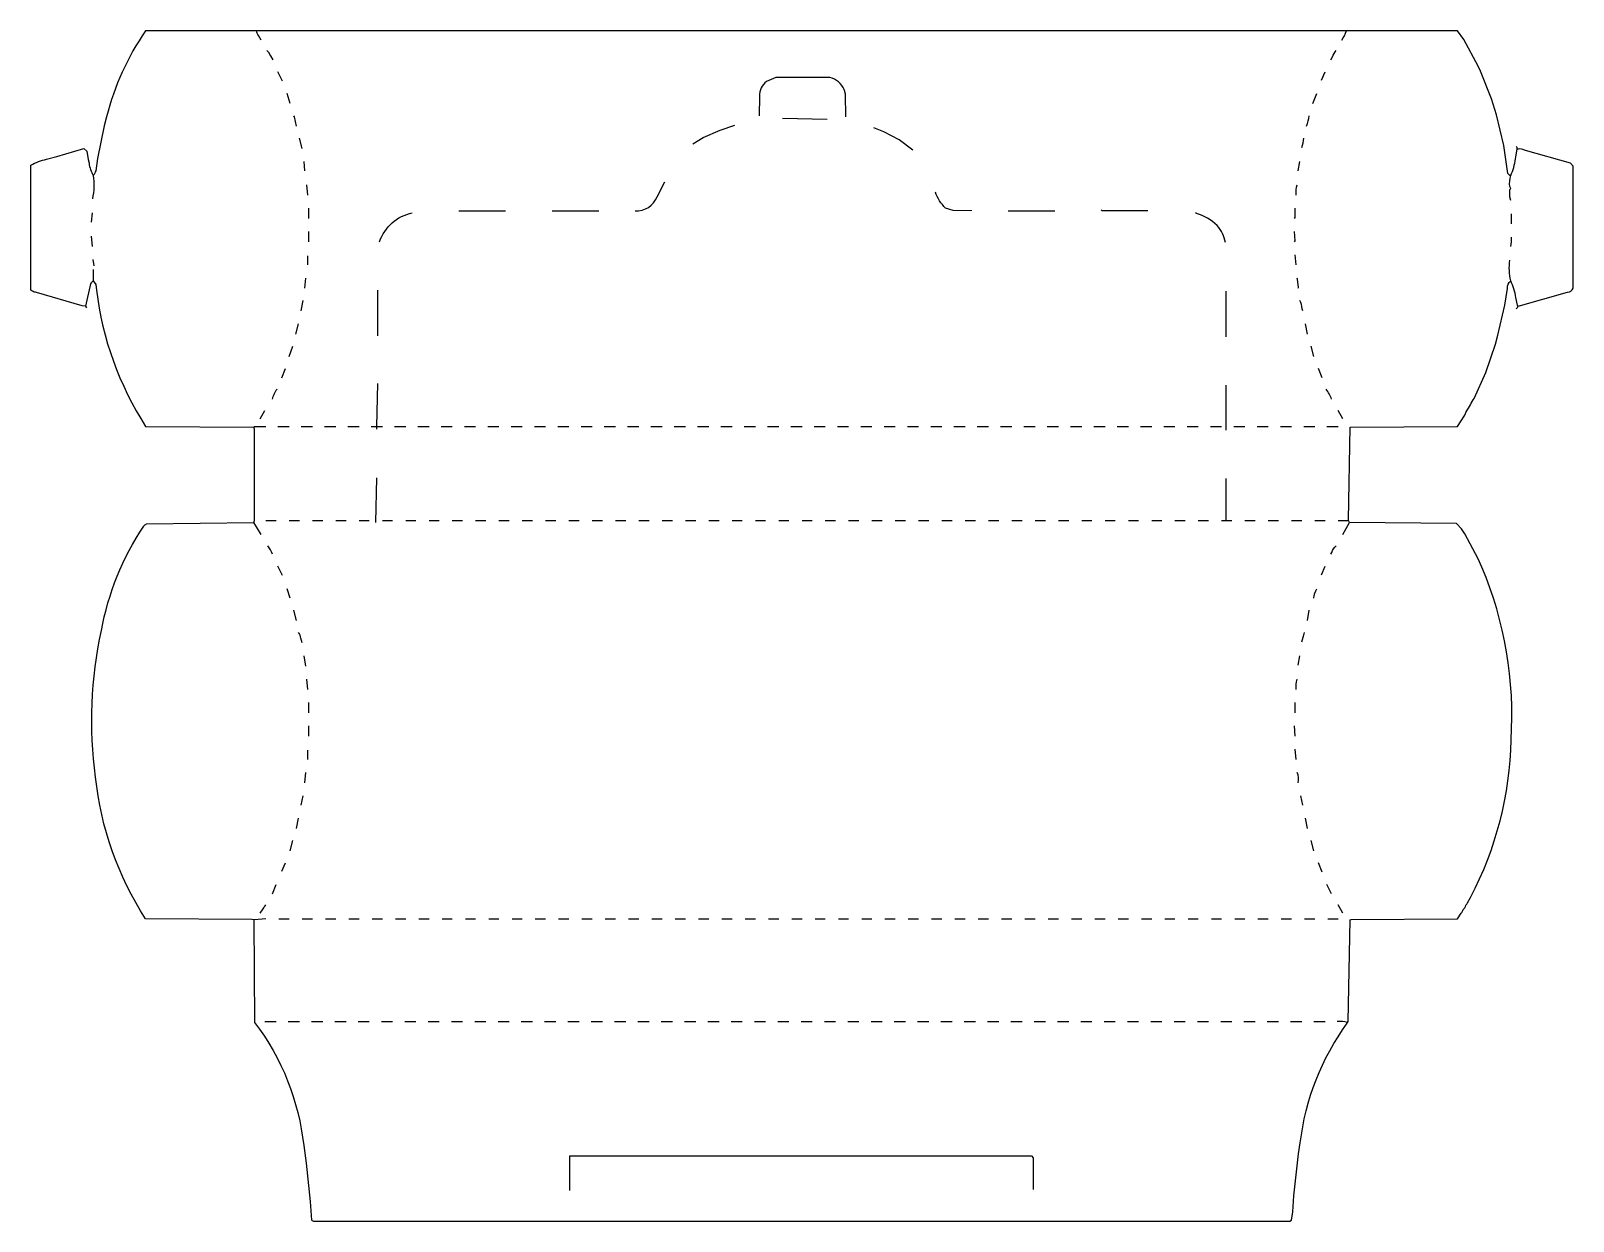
# Model space of a CAD drawing. Extents: x 85 to 1739, y 66 to 1342.
import ezdxf

# ---------------------------------------------------------------- set-up
doc = ezdxf.new("R2010")
doc.units = 0
doc.layers.get('0').update_dxf_attribs({"linetype": 'CONTINUOUS'})

msp = doc.modelspace()

# ---------------------------------------------------------------- linework, layer by layer
at = {"color": 250, "linetype": 'CONTINUOUS'}
for points in [[(1672, 1160), (1671, 1164), (1671, 1172), (1672, 1173), (1671, 1175, -0.085519), (1672, 1187), (1671, 1187), (1669, 1189), (1665.405405, 1214.067568), (1664.594595, 1218.932432), (1656.647059, 1251.911765), (1651.3, 1269.1), (1639.8, 1298.9), (1637.2, 1304.1), (1621.769231, 1332.846154), (1615, 1342), (208, 1342, 0.090154), (166.3, 1249.9), (163.647059, 1240.088235), (156.594595, 1205.067568), (154.58, 1192.06, -0.081445), (152, 1187)], [(332, 1332), (329.230769, 1337.153846, -0.108522), (327, 1342)], [(1491, 1332, 0.062934), (1496, 1342)], [(345, 1311), (342.2, 1315.1, 0.103684), (338, 1321)], [(1479, 1311), (1480.8, 1314.1, -0.067868), (1485, 1321)], [(959, 1250), (958.520767, 1273.980831), (957.647059, 1277.911765), (957.3, 1279.1, 0.222219), (942, 1292), (884, 1292), (874.1, 1287.8, 0.252924), (866.476289, 1271.978351), (866, 1251)], [(1453, 1240, 0.077675), (1456, 1251)], [(1448, 1217, 0.09779), (1450, 1227)], [(144, 1047), (140.076923, 1047.384615), (91.088235, 1061.352941), (89.9, 1061.7, -0.12164), (85, 1064), (85, 1198, -0.086388), (101.9, 1204.3), (112.911765, 1207.352941), (142, 1216), (145, 1213), (146.615385, 1203.923077), (147.384615, 1200.076923, 0.101678), (152, 1187, -0.089023), (151, 1162)], [(1672, 1187), (1673, 1189, 0.065806), (1677.615385, 1207.076923), (1679, 1215), (1679, 1217), (1678, 1218)], [(1680, 1047), (1733.1, 1061.7, 0.284878), (1739, 1066), (1739, 1197), (1736, 1200), (1687.9, 1213.7), (1684.911765, 1214.647059, 0.18976), (1679, 1215)], [(733, 1149, 0.315436), (756.8, 1164.1), (765, 1180)], [(1442, 1166, -0.091428), (1443, 1177)], [(459, 1116, -0.26228), (494, 1147)], [(1366, 1115, 0.149888), (1357.243902, 1133.195122, 0.129184), (1335.1, 1146.3), (1334, 1147)], [(1678, 1044, 0.184026), (1680, 1047), (1679.3, 1048.1), (1677.384615, 1056.076923, 0.097018), (1672, 1074, -0.083369), (1671, 1096)], [(152, 1086), (152, 1074), (154.58, 1069.94), (155.42, 1064.06, 0.112755), (208, 918), (324, 917), (325, 918), (337, 918)], [(145, 1045), (144, 1047), (149.352941, 1070.911765, -0.091075), (152, 1074)], [(1492, 802), (1499, 815), (1498, 817), (1498.2, 817.9), (1500, 917), (1615, 918), (1618.8, 924.1), (1622, 929, 0.120666), (1624, 933), (1628.8, 941.1, -0.067868), (1633, 948), (1645.2, 975.9), (1655.647059, 1006.088235), (1658.352941, 1015.911765), (1665.594595, 1048.067568), (1668.42, 1065.94, -0.251665), (1672, 1074)], [(1449, 1042), (1448.384615, 1044.076923, 0.075753), (1446, 1053)], [(344, 947, -0.082621), (349, 958)], [(1480, 947, 0.076953), (1474, 958)], [(337, 390), (325, 389), (321.99569, 389.504385), (208, 390, -0.11763), (154.439024, 542.04878, -0.086686), (160.647059, 699.088235, -0.101519), (206, 811, -0.087279), (209.004347, 813.504424), (324, 815)], [(324, 389), (325, 279, -0.136747), (377.594595, 146.932432), (380.42, 128.06), (384.461929, 87.032995), (385.989041, 67.10411), (388, 66), (1435, 66), (1437.047059, 67.211765), (1438.445545, 75.955446), (1439.468966, 92.972414), (1444.58, 138.06), (1446.405405, 149.932432, -0.130664), (1496.8, 278.1), (1497, 279), (1497.8, 280.1), (1500, 389), (1501.00431, 389.504385), (1615, 390), (1619, 396, 0.067868), (1620.8, 399.1, -0.118981), (1623, 402, -0.129316), (1625.8, 407.1), (1629, 413, 0.116185), (1672.468966, 581.972414, 0.116238), (1641.2, 767.1), (1637.2, 776.1), (1622.769231, 802.846154), (1619.230769, 808.153846), (1614, 814), (1499, 815)], [(344, 781, 0.093395), (339, 790)], [(1479, 781), (1480.2, 782.9, -0.140768), (1485, 790)], [(1461, 734, -0.098611), (1464, 744)], [(376, 686), (374.615385, 690.923077, 0.124249), (372, 697)], [(1442, 636, -0.091428), (1443, 647)], [(331, 396), (334.2, 400.9, -0.113019), (337, 405)], [(1497, 279, 0.079254), (1486, 280)]]:
    msp.add_lwpolyline(points, format="xyb", dxfattribs=at)
for points in [[(355, 1288), (350, 1298)], [(1469, 1289), (1473, 1298)], [(363, 1264), (360, 1275)], [(370, 1240), (367.647059, 1249.911765), (367, 1251)], [(795, 1221), (806.1, 1227.8), (824.1, 1235.7), (840, 1241)], [(939, 1247), (891, 1248)], [(376, 1216), (373, 1227)], [(1031, 1214), (1016.1, 1225.2), (999.9, 1233.7), (989, 1238)], [(379, 1192), (378, 1202)], [(382, 1166), (381, 1177)], [(383, 1141), (383, 1152)], [(544, 1149), (594, 1149)], [(644, 1149), (694, 1149)], [(383, 1116), (383, 1127)], [(382, 1091), (382, 1101)], [(379, 1066), (380, 1077)], [(457, 1015), (457, 1064)], [(1367, 1014), (1367, 1063)], [(375, 1042), (377, 1053)], [(369, 1017), (372, 1028)], [(1454, 1017), (1452, 1028)], [(1461, 993), (1458, 1004)], [(354, 970), (358, 980)], [(1470, 970), (1466, 980)], [(456, 915), (456, 918), (457, 964)], [(1367, 914), (1367, 962)], [(331, 926), (336, 935)], [(1492, 926), (1487, 935)], [(332, 802), (324, 815), (325, 817), (325, 915), (324, 917)], [(350, 918), (362, 918)], [(375, 918), (387, 918)], [(400, 918), (412, 918)], [(425, 918), (437, 918)], [(450, 918), (456, 918), (462, 918)], [(475, 918), (487, 918)], [(500, 918), (512, 918)], [(525, 918), (537, 918)], [(550, 918), (562, 918)], [(575, 918), (587, 918)], [(600, 918), (612, 918)], [(625, 918), (637, 918)], [(650, 918), (662, 918)], [(675, 918), (687, 918)], [(700, 918), (712, 918)], [(725, 918), (737, 918)], [(750, 918), (762, 918)], [(775, 918), (787, 918)], [(800, 918), (812, 918)], [(825, 918), (837, 918)], [(850, 918), (862, 918)], [(875, 918), (887, 918)], [(900, 918), (912, 918)], [(925, 918), (937, 918)], [(950, 918), (962, 918)], [(975, 918), (987, 918)], [(1000, 918), (1012, 918)], [(1025, 918), (1037, 918)], [(1050, 918), (1062, 918)], [(1075, 918), (1087, 918)], [(1100, 918), (1112, 918)], [(1125, 918), (1137, 918)], [(1150, 918), (1162, 918)], [(1175, 918), (1187, 918)], [(1200, 918), (1212, 918)], [(1225, 918), (1237, 918)], [(1250, 918), (1262, 918)], [(1275, 918), (1287, 918)], [(1300, 918), (1312, 918)], [(1325, 918), (1337, 918)], [(1350, 918), (1362, 918)], [(1375, 918), (1387, 918)], [(1400, 918), (1412, 918)], [(1425, 918), (1437, 918)], [(1450, 918), (1462, 918)], [(1475, 918), (1487, 918)], [(1367, 817), (1367, 862)], [(337, 817), (348, 817)], [(362, 817), (373, 817)], [(387, 817), (398, 817)], [(412, 817), (423, 817)], [(437, 817), (448, 817)], [(462, 817), (473, 817)], [(487, 817), (498, 817)], [(512, 817), (523, 817)], [(537, 817), (548, 817)], [(562, 817), (573, 817)], [(587, 817), (598, 817)], [(612, 817), (623, 817)], [(637, 817), (648, 817)], [(662, 817), (673, 817)], [(687, 817), (698, 817)], [(712, 817), (723, 817)], [(737, 817), (748, 817)], [(762, 817), (773, 817)], [(787, 817), (798, 817)], [(812, 817), (823, 817)], [(837, 817), (848, 817)], [(862, 817), (873, 817)], [(887, 817), (898, 817)], [(912, 817), (923, 817)], [(937, 817), (948, 817)], [(962, 817), (973, 817)], [(987, 817), (998, 817)], [(1012, 817), (1023, 817)], [(1037, 817), (1048, 817)], [(1062, 817), (1073, 817)], [(1087, 817), (1098, 817)], [(1112, 817), (1123, 817)], [(1137, 817), (1148, 817)], [(1162, 817), (1173, 817)], [(1187, 817), (1198, 817)], [(1212, 817), (1223, 817)], [(1237, 817), (1248, 817)], [(1262, 817), (1273, 817)], [(1287, 817), (1298, 817)], [(1312, 817), (1323, 817)], [(1337, 817), (1348, 817)], [(1362, 817), (1367, 817), (1373, 817)], [(1387, 817), (1398, 817)], [(1412, 817), (1423, 817)], [(1437, 817), (1448, 817)], [(1462, 817), (1473, 817)], [(1487, 817), (1498, 817)], [(355, 758), (350, 768)], [(1469, 759), (1473, 768)], [(363, 734), (360, 744)], [(370, 710), (367, 721)], [(1454, 710), (1456, 721)], [(380, 661), (378, 672)], [(382, 636), (381, 647)], [(383, 611), (383, 622)], [(383, 586), (383, 597)], [(382, 561), (382, 571)], [(1442, 561), (1441, 572)], [(379, 536), (380, 547)], [(375, 512), (377, 522)], [(1449, 512), (1447, 522)], [(370, 487), (372, 498)], [(1454, 487), (1452, 498)], [(1461, 463), (1458, 474)], [(354, 441), (358, 450)], [(1470, 440), (1466, 450)], [(344, 417), (348, 427)], [(1480, 417), (1475, 427)], [(1492, 396), (1487, 405)], [(351, 390), (362, 390)], [(376, 390), (387, 390)], [(401, 390), (412, 390)], [(426, 390), (437, 390)], [(451, 390), (462, 390)], [(476, 390), (487, 390)], [(501, 390), (512, 390)], [(526, 390), (537, 390)], [(551, 390), (562, 390)], [(576, 390), (587, 390)], [(601, 390), (612, 390)], [(626, 390), (637, 390)], [(651, 390), (662, 390)], [(676, 390), (687, 390)], [(701, 390), (712, 390)], [(726, 390), (737, 390)], [(751, 390), (762, 390)], [(776, 390), (787, 390)], [(801, 390), (812, 390)], [(826, 390), (837, 390)], [(851, 390), (862, 390)], [(876, 390), (887, 390)], [(901, 390), (912, 390)], [(926, 390), (937, 390)], [(951, 390), (962, 390)], [(976, 390), (987, 390)], [(1001, 390), (1012, 390)], [(1026, 390), (1037, 390)], [(1051, 390), (1062, 390)], [(1076, 390), (1087, 390)], [(1101, 390), (1112, 390)], [(1126, 390), (1137, 390)], [(1151, 390), (1162, 390)], [(1176, 390), (1187, 390)], [(1201, 390), (1212, 390)], [(1226, 390), (1237, 390)], [(1251, 390), (1262, 390)], [(1276, 390), (1287, 390)], [(1301, 390), (1312, 390)], [(1326, 390), (1337, 390)], [(1351, 390), (1362, 390)], [(1376, 390), (1387, 390)], [(1401, 390), (1412, 390)], [(1426, 390), (1437, 390)], [(1451, 390), (1462, 390)], [(1476, 390), (1487, 390)], [(336, 280), (348, 280)], [(361, 280), (373, 280)], [(386, 280), (398, 280)], [(411, 280), (423, 280)], [(436, 280), (448, 280)], [(461, 280), (473, 280)], [(486, 280), (498, 280)], [(511, 280), (523, 280)], [(536, 280), (548, 280)], [(561, 280), (573, 280)], [(586, 280), (598, 280)], [(611, 280), (623, 280)], [(636, 280), (648, 280)], [(661, 280), (673, 280)], [(686, 280), (698, 280)], [(711, 280), (723, 280)], [(736, 280), (748, 280)], [(761, 280), (773, 280)], [(786, 280), (798, 280)], [(811, 280), (823, 280)], [(836, 280), (848, 280)], [(861, 280), (873, 280)], [(886, 280), (898, 280)], [(911, 280), (923, 280)], [(936, 280), (948, 280)], [(961, 280), (973, 280)], [(986, 280), (998, 280)], [(1011, 280), (1023, 280)], [(1036, 280), (1048, 280)], [(1061, 280), (1073, 280)], [(1086, 280), (1098, 280)], [(1111, 280), (1123, 280)], [(1136, 280), (1148, 280)], [(1161, 280), (1173, 280)], [(1186, 280), (1198, 280)], [(1211, 280), (1223, 280)], [(1236, 280), (1248, 280)], [(1261, 280), (1273, 280)], [(1286, 280), (1298, 280)], [(1311, 280), (1323, 280)], [(1336, 280), (1348, 280)], [(1361, 280), (1373, 280)], [(1386, 280), (1398, 280)], [(1411, 280), (1423, 280)], [(1436, 280), (1448, 280)], [(1461, 280), (1473, 280)], [(663, 99), (663, 136), (1158, 136), (1160, 134), (1160, 100)]]:
    msp.add_lwpolyline(points, dxfattribs=at)
at = {"color": 247, "linetype": 'CONTINUOUS'}
for points in [[(1460, 1264), (1464, 1275)], [(363, 463), (366, 474)]]:
    msp.add_lwpolyline(points, dxfattribs=at)
at = {"color": 37, "linetype": 'CONTINUOUS'}
for points in [[(1444, 1192), (1446, 1202)], [(455, 815), (456, 863)]]:
    msp.add_lwpolyline(points, dxfattribs=at)
at = {"color": 237, "linetype": 'CONTINUOUS'}
msp.add_lwpolyline([(1094, 1149), (1074.022624, 1149.475113), (1066, 1152, -0.112746), (1055, 1169)], format="xyb", dxfattribs=at)
at = {"color": 27, "linetype": 'CONTINUOUS'}
for points in [[(150, 1137), (151, 1147)], [(1673, 1135), (1673, 1146)], [(153, 1090), (152, 1097)], [(1442, 1091), (1441, 1102)], [(1441, 586), (1440, 597)]]:
    msp.add_lwpolyline(points, dxfattribs=at)
at = {"color": 251, "linetype": 'CONTINUOUS'}
for points in [[(1133, 1149), (1183, 1149)], [(1283, 1149), (1234, 1149), (1233, 1150)], [(1440, 1141), (1441, 1142), (1441, 1152)], [(1440, 1116), (1441, 1117), (1440.405405, 1122.067568), (1440, 1127)], [(1444, 1066), (1444.5, 1067), (1443.560976, 1075.95122), (1443, 1077)], [(1441, 611), (1441, 622)]]:
    msp.add_lwpolyline(points, dxfattribs=at)
at = {"color": 237, "linetype": 'CONTINUOUS'}
msp.add_lwpolyline([(151, 1111), (150, 1122)], dxfattribs=at)
at = {"color": 251, "linetype": 'CONTINUOUS'}
msp.add_lwpolyline([(1672, 1111, 0.075231), (1673, 1121)], format="xyb", dxfattribs=at)
at = {"color": 197, "linetype": 'CONTINUOUS'}
for points in [[(362, 993), (366, 1004)], [(1444, 662), (1446, 672)]]:
    msp.add_lwpolyline(points, dxfattribs=at)
at = {"color": 27, "linetype": 'CONTINUOUS'}
msp.add_lwpolyline([(1448, 687), (1449.384615, 691.923077, -0.070651), (1451, 697)], format="xyb", dxfattribs=at)
at = {"color": 247, "linetype": 'CONTINUOUS'}
msp.add_lwpolyline([(1444, 536, 0.172008), (1443, 547)], format="xyb", dxfattribs=at)

doc.saveas('drawing.dxf')
